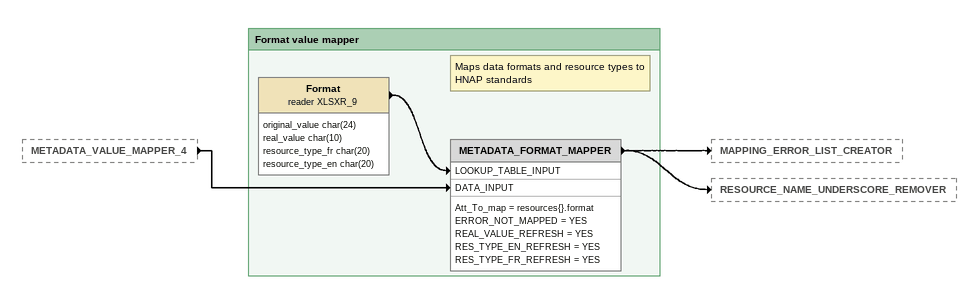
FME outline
METADATA_VALUE_MAPPER_4 [outside]
    -> METADATA_FORMAT_MAPPER [DATA_INPUT]

Bookmark: Format value mapper
Format (reader XLSXR_9)
    attributes: original_value char(24), real_value char(10), resource_type_fr char(20), resource_type_en char(20)
    -> METADATA_FORMAT_MAPPER [LOOKUP_TABLE_INPUT]
Note: Maps data formats and resource types to HNAP standards
METADATA_FORMAT_MAPPER
    Att_To_map = resources{}.format
    ERROR_NOT_MAPPED = YES
    REAL_VALUE_REFRESH = YES
    RES_TYPE_EN_REFRESH = YES
    RES_TYPE_FR_REFRESH = YES
    -> MAPPING_ERROR_LIST_CREATOR
    -> RESOURCE_NAME_UNDERSCORE_REMOVER
